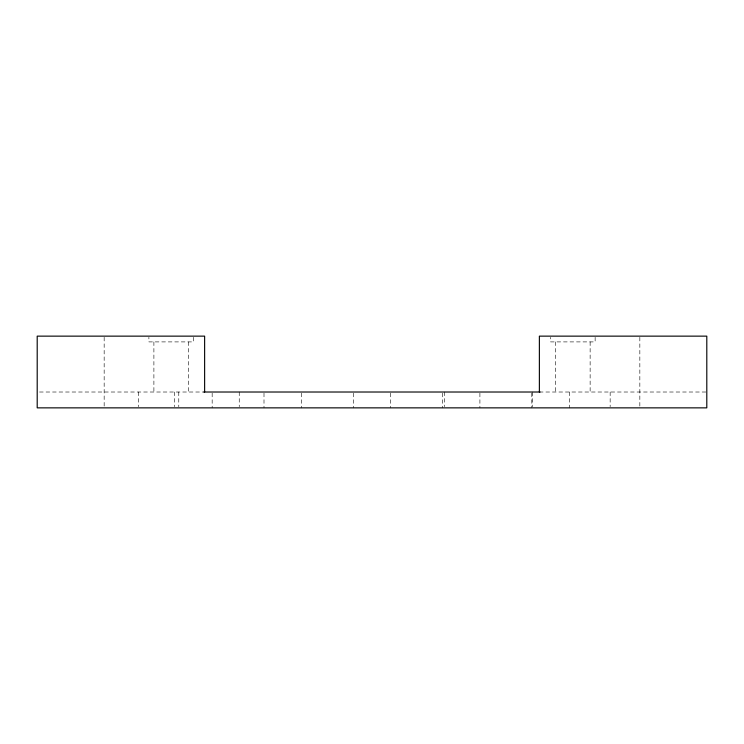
<?xml version="1.0" encoding="UTF-8"?>
<svg xmlns="http://www.w3.org/2000/svg" width="744" height="744" viewBox="0 0 744 744"><rect width="100%" height="100%" fill="white"/><g stroke="black" fill="none" stroke-linecap="round" stroke-linejoin="round"><path stroke-width="0.56" stroke-dasharray="3.72 2.79" d="M39.506 392.014L204.628 392.014M539.372 392.014L706.8 392.014M639.84 337.283L639.84 406.726M610.154 392.014L610.154 406.726M595.135 337.292L595.135 341.905L550.56 341.905L550.56 337.292M590.131 341.905L590.131 392.014M569.281 392.014L569.281 407.861M555.573 341.905L555.573 392.014M532.22 392.014L532.22 406.726M531.839 393.148L531.839 407.861M479.908 393.148L479.908 407.861M444.373 392.014L444.373 406.726M442.652 393.148L442.652 407.861M390.721 393.148L390.721 407.861M353.279 393.148L353.279 407.861M301.441 393.148L301.441 407.861M263.999 393.148L263.999 407.861M239.243 392.014L239.243 406.726M212.161 393.148L212.161 407.861M193.403 337.292L193.403 341.905L148.893 341.905L148.893 337.292M188.409 341.905L188.409 392.014M178.774 392.014L178.774 406.726M174.719 392.014L174.719 406.726M153.896 341.905L153.896 392.014M138.551 392.014L138.551 406.726M104.16 337.283L104.16 406.726"/><path stroke-width="1.12" d="M203.772 392.014L540.237 392.014M539.372 392.014L539.372 336.139L706.8 336.139L706.8 407.861L37.2 407.861L37.2 336.139L204.628 336.139L204.628 392.014"/></g></svg>
